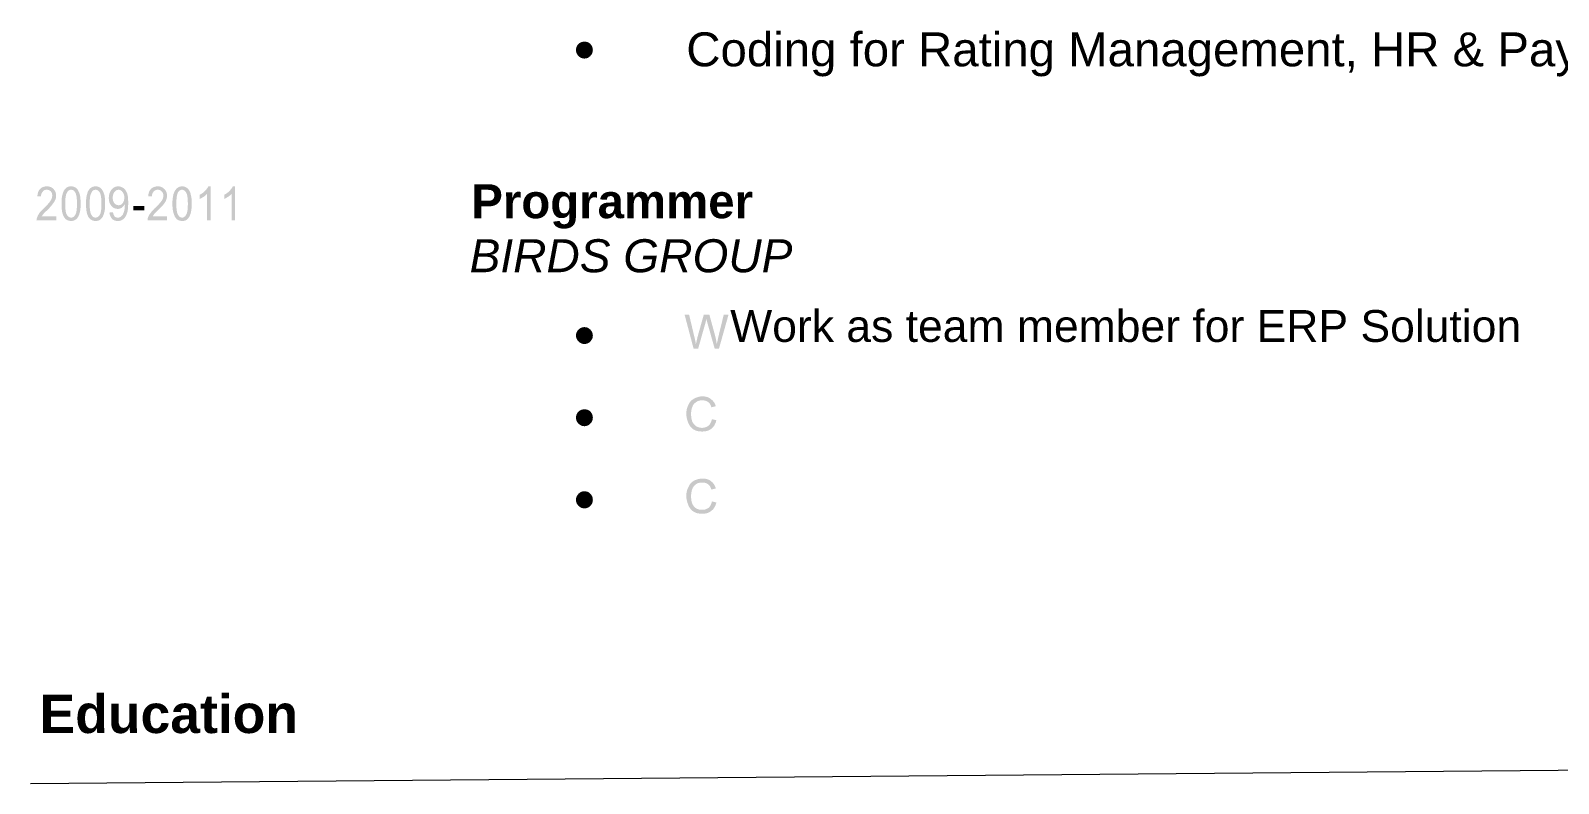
# Paper-space layout 'Layout1' of a CAD drawing. Header units: millimetres. Extents: x 25 to 207, y 70 to 253.
# Drawn here: x 25 to 114.9, y 118.8 to 163 of the extents above; entities that cross this region are included whole.
import ezdxf

# ---------------------------------------------------------------- set-up
doc = ezdxf.new("R2010")
doc.units = ezdxf.units.MM
doc.header["$MEASUREMENT"] = 0
doc.layers.get('0').update_dxf_attribs({"linetype": 'CONTINUOUS'})
doc.styles.add('Arial$001', font='arial.ttf', dxfattribs={"height": 2.376})
doc.styles.add('Arial$101', font='arialbd.ttf', dxfattribs={"height": 3.024})
doc.styles.add('Arial$201', font='ariali.ttf', dxfattribs={"oblique": 15, "height": 2.736})

psp = doc.layouts.get("Layout1")

# ---------------------------------------------------------------- hatches: boundary and pattern name
at = {"true_color": 0x000007}
h = psp.add_hatch(color=0, dxfattribs=at)
edge = h.paths.add_edge_path()
edge.add_spline(control_points=[(58.098, 161.88), (58.098, 161.747), (58.048, 161.632), (57.949, 161.532), (57.949, 161.532), (57.866, 161.433), (57.734, 161.383), (57.601, 161.383), (57.601, 161.383), (57.469, 161.383), (57.353, 161.433), (57.254, 161.532), (57.254, 161.532), (57.155, 161.632), (57.105, 161.747), (57.105, 161.88), (57.105, 161.88), (57.105, 162.029), (57.155, 162.145), (57.254, 162.244), (57.254, 162.244), (57.353, 162.343), (57.469, 162.376), (57.601, 162.376), (57.601, 162.376), (57.734, 162.376), (57.866, 162.343), (57.949, 162.244), (57.949, 162.244), (58.048, 162.145), (58.098, 162.029), (58.098, 161.88)], knot_values=[0, 0, 0, 0, 0.03125, 0.03125, 0.03125, 0.03125, 0.0625, 0.0625, 0.0625, 0.0625, 0.09375, 0.09375, 0.09375, 0.09375, 0.125, 0.125, 0.125, 0.125, 0.15625, 0.15625, 0.15625, 0.15625, 0.1875, 0.1875, 0.1875, 0.1875, 0.21875, 0.21875, 0.21875, 0.21875, 1, 1, 1, 1], degree=3, periodic=0)
h = psp.add_hatch(color=0, dxfattribs=at)
edge = h.paths.add_edge_path()
edge.add_line((26.533, 152.098), (26.533, 151.866))
edge.add_line((26.533, 151.866), (25.374, 151.866))
edge.add_spline(control_points=[(25.374, 151.866), (25.374, 151.915), (25.391, 151.982), (25.408, 152.031), (25.408, 152.031), (25.441, 152.114), (25.49, 152.213), (25.54, 152.296), (25.54, 152.296), (25.606, 152.379), (25.705, 152.478), (25.821, 152.594), (25.821, 152.594), (26.02, 152.776), (26.136, 152.925), (26.202, 153.024), (26.202, 153.024), (26.268, 153.124), (26.301, 153.223), (26.301, 153.322), (26.301, 153.322), (26.301, 153.422), (26.285, 153.504), (26.219, 153.571), (26.219, 153.571), (26.152, 153.637), (26.07, 153.67), (25.987, 153.67), (25.987, 153.67), (25.871, 153.67), (25.788, 153.637), (25.739, 153.554), (25.739, 153.554), (25.672, 153.488), (25.639, 153.389), (25.639, 153.273)], knot_values=[0, 0, 0, 0, 0.027778, 0.027778, 0.027778, 0.027778, 0.055556, 0.055556, 0.055556, 0.055556, 0.083333, 0.083333, 0.083333, 0.083333, 0.111111, 0.111111, 0.111111, 0.111111, 0.138889, 0.138889, 0.138889, 0.138889, 0.166667, 0.166667, 0.166667, 0.166667, 0.194444, 0.194444, 0.194444, 0.194444, 0.222222, 0.222222, 0.222222, 0.222222, 1, 1, 1, 1], degree=3, periodic=0)
edge.add_line((25.639, 153.273), (25.424, 153.289))
edge.add_spline(control_points=[(25.424, 153.289), (25.441, 153.488), (25.49, 153.62), (25.59, 153.72), (25.59, 153.72), (25.689, 153.819), (25.821, 153.869), (25.987, 153.869), (25.987, 153.869), (26.152, 153.869), (26.285, 153.819), (26.384, 153.703), (26.384, 153.703), (26.483, 153.604), (26.533, 153.471), (26.533, 153.322), (26.533, 153.322), (26.533, 153.24), (26.517, 153.157), (26.483, 153.074), (26.483, 153.074), (26.45, 153.008), (26.401, 152.925), (26.334, 152.842), (26.334, 152.842), (26.268, 152.743), (26.169, 152.627), (26.02, 152.478), (26.02, 152.478), (25.888, 152.362), (25.805, 152.28), (25.772, 152.23), (25.772, 152.23), (25.739, 152.18), (25.705, 152.147), (25.672, 152.098)], knot_values=[0, 0, 0, 0, 0.027778, 0.027778, 0.027778, 0.027778, 0.055556, 0.055556, 0.055556, 0.055556, 0.083333, 0.083333, 0.083333, 0.083333, 0.111111, 0.111111, 0.111111, 0.111111, 0.138889, 0.138889, 0.138889, 0.138889, 0.166667, 0.166667, 0.166667, 0.166667, 0.194444, 0.194444, 0.194444, 0.194444, 0.222222, 0.222222, 0.222222, 0.222222, 1, 1, 1, 1], degree=3, periodic=0)
edge.add_line((25.672, 152.098), (26.533, 152.098))
edge = h.paths.add_edge_path()
edge.add_spline(control_points=[(26.848, 152.842), (26.848, 153.091), (26.864, 153.273), (26.914, 153.422), (26.914, 153.422), (26.947, 153.571), (27.013, 153.67), (27.096, 153.753), (27.096, 153.753), (27.179, 153.836), (27.278, 153.869), (27.41, 153.869), (27.41, 153.869), (27.51, 153.869), (27.592, 153.852), (27.659, 153.802), (27.659, 153.802), (27.725, 153.769), (27.791, 153.703), (27.824, 153.62), (27.824, 153.62), (27.874, 153.538), (27.907, 153.438), (27.94, 153.322), (27.94, 153.322), (27.957, 153.207), (27.973, 153.041), (27.973, 152.842), (27.973, 152.842), (27.973, 152.611), (27.957, 152.429), (27.907, 152.28), (27.907, 152.28), (27.874, 152.131), (27.808, 152.031), (27.725, 151.949), (27.725, 151.949), (27.642, 151.866), (27.543, 151.833), (27.41, 151.833), (27.41, 151.833), (27.245, 151.833), (27.112, 151.899), (27.013, 152.031), (27.013, 152.031), (26.897, 152.197), (26.848, 152.478), (26.848, 152.842)], knot_values=[0, 0, 0, 0, 0.020833, 0.020833, 0.020833, 0.020833, 0.041667, 0.041667, 0.041667, 0.041667, 0.0625, 0.0625, 0.0625, 0.0625, 0.083333, 0.083333, 0.083333, 0.083333, 0.104167, 0.104167, 0.104167, 0.104167, 0.125, 0.125, 0.125, 0.125, 0.145833, 0.145833, 0.145833, 0.145833, 0.166667, 0.166667, 0.166667, 0.166667, 0.1875, 0.1875, 0.1875, 0.1875, 0.208333, 0.208333, 0.208333, 0.208333, 0.229167, 0.229167, 0.229167, 0.229167, 1, 1, 1, 1], degree=3, periodic=0)
edge = h.paths.add_edge_path()
edge.add_spline(control_points=[(27.063, 152.842), (27.063, 152.511), (27.096, 152.296), (27.162, 152.197), (27.162, 152.197), (27.228, 152.081), (27.311, 152.031), (27.41, 152.031), (27.41, 152.031), (27.51, 152.031), (27.592, 152.081), (27.659, 152.197), (27.659, 152.197), (27.725, 152.296), (27.758, 152.528), (27.758, 152.842), (27.758, 152.842), (27.758, 153.173), (27.725, 153.389), (27.659, 153.504), (27.659, 153.504), (27.592, 153.62), (27.51, 153.67), (27.41, 153.67), (27.41, 153.67), (27.311, 153.67), (27.228, 153.62), (27.179, 153.521), (27.179, 153.521), (27.096, 153.405), (27.063, 153.173), (27.063, 152.842)], knot_values=[0, 0, 0, 0, 0.03125, 0.03125, 0.03125, 0.03125, 0.0625, 0.0625, 0.0625, 0.0625, 0.09375, 0.09375, 0.09375, 0.09375, 0.125, 0.125, 0.125, 0.125, 0.15625, 0.15625, 0.15625, 0.15625, 0.1875, 0.1875, 0.1875, 0.1875, 0.21875, 0.21875, 0.21875, 0.21875, 1, 1, 1, 1], degree=3, periodic=0)
edge = h.paths.add_edge_path()
edge.add_spline(control_points=[(28.288, 152.842), (28.288, 153.091), (28.304, 153.273), (28.354, 153.422), (28.354, 153.422), (28.387, 153.571), (28.453, 153.67), (28.536, 153.753), (28.536, 153.753), (28.619, 153.836), (28.718, 153.869), (28.85, 153.869), (28.85, 153.869), (28.95, 153.869), (29.016, 153.852), (29.099, 153.802), (29.099, 153.802), (29.165, 153.769), (29.215, 153.703), (29.264, 153.62), (29.264, 153.62), (29.314, 153.538), (29.347, 153.438), (29.38, 153.322), (29.38, 153.322), (29.397, 153.207), (29.413, 153.041), (29.413, 152.842), (29.413, 152.842), (29.413, 152.611), (29.397, 152.429), (29.347, 152.28), (29.347, 152.28), (29.314, 152.131), (29.248, 152.031), (29.165, 151.949), (29.165, 151.949), (29.082, 151.866), (28.983, 151.833), (28.85, 151.833), (28.85, 151.833), (28.685, 151.833), (28.552, 151.899), (28.453, 152.031), (28.453, 152.031), (28.337, 152.197), (28.288, 152.478), (28.288, 152.842)], knot_values=[0, 0, 0, 0, 0.020833, 0.020833, 0.020833, 0.020833, 0.041667, 0.041667, 0.041667, 0.041667, 0.0625, 0.0625, 0.0625, 0.0625, 0.083333, 0.083333, 0.083333, 0.083333, 0.104167, 0.104167, 0.104167, 0.104167, 0.125, 0.125, 0.125, 0.125, 0.145833, 0.145833, 0.145833, 0.145833, 0.166667, 0.166667, 0.166667, 0.166667, 0.1875, 0.1875, 0.1875, 0.1875, 0.208333, 0.208333, 0.208333, 0.208333, 0.229167, 0.229167, 0.229167, 0.229167, 1, 1, 1, 1], degree=3, periodic=0)
edge = h.paths.add_edge_path()
edge.add_spline(control_points=[(28.503, 152.842), (28.503, 152.511), (28.536, 152.296), (28.602, 152.197), (28.602, 152.197), (28.668, 152.081), (28.751, 152.031), (28.85, 152.031), (28.85, 152.031), (28.95, 152.031), (29.032, 152.081), (29.099, 152.197), (29.099, 152.197), (29.165, 152.296), (29.198, 152.528), (29.198, 152.842), (29.198, 152.842), (29.198, 153.173), (29.165, 153.389), (29.099, 153.504), (29.099, 153.504), (29.032, 153.62), (28.95, 153.67), (28.85, 153.67), (28.85, 153.67), (28.751, 153.67), (28.668, 153.62), (28.619, 153.521), (28.619, 153.521), (28.536, 153.405), (28.503, 153.173), (28.503, 152.842)], knot_values=[0, 0, 0, 0, 0.03125, 0.03125, 0.03125, 0.03125, 0.0625, 0.0625, 0.0625, 0.0625, 0.09375, 0.09375, 0.09375, 0.09375, 0.125, 0.125, 0.125, 0.125, 0.15625, 0.15625, 0.15625, 0.15625, 0.1875, 0.1875, 0.1875, 0.1875, 0.21875, 0.21875, 0.21875, 0.21875, 1, 1, 1, 1], degree=3, periodic=0)
edge = h.paths.add_edge_path()
edge.add_line((29.661, 152.329), (29.877, 152.346))
edge.add_spline(control_points=[(29.877, 152.346), (29.893, 152.23), (29.926, 152.147), (29.976, 152.098), (29.976, 152.098), (30.026, 152.048), (30.075, 152.031), (30.158, 152.031), (30.158, 152.031), (30.224, 152.031), (30.29, 152.048), (30.34, 152.081), (30.34, 152.081), (30.373, 152.114), (30.423, 152.164), (30.456, 152.213), (30.456, 152.213), (30.489, 152.28), (30.506, 152.362), (30.539, 152.445), (30.539, 152.445), (30.555, 152.544), (30.572, 152.644), (30.572, 152.76), (30.572, 152.76), (30.572, 152.76), (30.572, 152.776), (30.555, 152.809), (30.555, 152.809), (30.522, 152.727), (30.456, 152.66), (30.39, 152.611), (30.39, 152.611), (30.307, 152.561), (30.241, 152.544), (30.141, 152.544), (30.141, 152.544), (30.009, 152.544), (29.877, 152.594), (29.777, 152.727), (29.777, 152.727), (29.678, 152.842), (29.628, 152.991), (29.628, 153.19), (29.628, 153.19), (29.628, 153.405), (29.695, 153.554), (29.794, 153.687), (29.794, 153.687), (29.893, 153.802), (30.026, 153.869), (30.175, 153.869), (30.175, 153.869), (30.29, 153.869), (30.39, 153.836), (30.489, 153.769), (30.489, 153.769), (30.588, 153.703), (30.655, 153.587), (30.704, 153.471), (30.704, 153.471), (30.754, 153.339), (30.77, 153.14), (30.77, 152.909), (30.77, 152.909), (30.77, 152.644), (30.754, 152.445), (30.704, 152.296), (30.704, 152.296), (30.655, 152.147), (30.588, 152.031), (30.489, 151.949), (30.489, 151.949), (30.39, 151.866), (30.29, 151.833), (30.158, 151.833), (30.158, 151.833), (30.026, 151.833), (29.91, 151.866), (29.827, 151.949), (29.827, 151.949), (29.744, 152.048), (29.678, 152.164), (29.661, 152.329)], knot_values=[0, 0, 0, 0, 0.011905, 0.011905, 0.011905, 0.011905, 0.02381, 0.02381, 0.02381, 0.02381, 0.035714, 0.035714, 0.035714, 0.035714, 0.047619, 0.047619, 0.047619, 0.047619, 0.059524, 0.059524, 0.059524, 0.059524, 0.071429, 0.071429, 0.071429, 0.071429, 0.083333, 0.083333, 0.083333, 0.083333, 0.095238, 0.095238, 0.095238, 0.095238, 0.107143, 0.107143, 0.107143, 0.107143, 0.119048, 0.119048, 0.119048, 0.119048, 0.130952, 0.130952, 0.130952, 0.130952, 0.142857, 0.142857, 0.142857, 0.142857, 0.154762, 0.154762, 0.154762, 0.154762, 0.166667, 0.166667, 0.166667, 0.166667, 0.178571, 0.178571, 0.178571, 0.178571, 0.190476, 0.190476, 0.190476, 0.190476, 0.202381, 0.202381, 0.202381, 0.202381, 0.214286, 0.214286, 0.214286, 0.214286, 0.22619, 0.22619, 0.22619, 0.22619, 0.238095, 0.238095, 0.238095, 0.238095, 1, 1, 1, 1], degree=3, periodic=0)
edge = h.paths.add_edge_path()
edge.add_spline(control_points=[(30.539, 153.207), (30.539, 153.356), (30.506, 153.455), (30.439, 153.538), (30.439, 153.538), (30.373, 153.62), (30.307, 153.67), (30.208, 153.67), (30.208, 153.67), (30.108, 153.67), (30.026, 153.62), (29.959, 153.538), (29.959, 153.538), (29.893, 153.438), (29.86, 153.322), (29.86, 153.19), (29.86, 153.19), (29.86, 153.058), (29.893, 152.958), (29.959, 152.875), (29.959, 152.875), (30.026, 152.793), (30.108, 152.76), (30.208, 152.76), (30.208, 152.76), (30.307, 152.76), (30.373, 152.793), (30.439, 152.875), (30.439, 152.875), (30.506, 152.958), (30.539, 153.058), (30.539, 153.207)], knot_values=[0, 0, 0, 0, 0.03125, 0.03125, 0.03125, 0.03125, 0.0625, 0.0625, 0.0625, 0.0625, 0.09375, 0.09375, 0.09375, 0.09375, 0.125, 0.125, 0.125, 0.125, 0.15625, 0.15625, 0.15625, 0.15625, 0.1875, 0.1875, 0.1875, 0.1875, 0.21875, 0.21875, 0.21875, 0.21875, 1, 1, 1, 1], degree=3, periodic=0)
h = psp.add_hatch(color=0, dxfattribs=at)
edge = h.paths.add_edge_path()
edge.add_line((33.055, 152.098), (33.055, 151.866))
edge.add_line((33.055, 151.866), (31.913, 151.866))
edge.add_spline(control_points=[(31.913, 151.866), (31.913, 151.915), (31.913, 151.982), (31.929, 152.031), (31.929, 152.031), (31.962, 152.114), (32.012, 152.213), (32.078, 152.296), (32.078, 152.296), (32.144, 152.379), (32.227, 152.478), (32.343, 152.594), (32.343, 152.594), (32.541, 152.776), (32.674, 152.925), (32.74, 153.024), (32.74, 153.024), (32.806, 153.124), (32.839, 153.223), (32.839, 153.322), (32.839, 153.322), (32.839, 153.422), (32.806, 153.504), (32.74, 153.571), (32.74, 153.571), (32.674, 153.637), (32.608, 153.67), (32.508, 153.67), (32.508, 153.67), (32.409, 153.67), (32.326, 153.637), (32.26, 153.554), (32.26, 153.554), (32.194, 153.488), (32.161, 153.389), (32.161, 153.273)], knot_values=[0, 0, 0, 0, 0.027778, 0.027778, 0.027778, 0.027778, 0.055556, 0.055556, 0.055556, 0.055556, 0.083333, 0.083333, 0.083333, 0.083333, 0.111111, 0.111111, 0.111111, 0.111111, 0.138889, 0.138889, 0.138889, 0.138889, 0.166667, 0.166667, 0.166667, 0.166667, 0.194444, 0.194444, 0.194444, 0.194444, 0.222222, 0.222222, 0.222222, 0.222222, 1, 1, 1, 1], degree=3, periodic=0)
edge.add_line((32.161, 153.273), (31.946, 153.289))
edge.add_spline(control_points=[(31.946, 153.289), (31.962, 153.488), (32.012, 153.62), (32.111, 153.72), (32.111, 153.72), (32.21, 153.819), (32.343, 153.869), (32.508, 153.869), (32.508, 153.869), (32.674, 153.869), (32.806, 153.819), (32.906, 153.703), (32.906, 153.703), (33.005, 153.604), (33.055, 153.471), (33.055, 153.322), (33.055, 153.322), (33.055, 153.24), (33.038, 153.157), (33.005, 153.074), (33.005, 153.074), (32.988, 153.008), (32.939, 152.925), (32.873, 152.842), (32.873, 152.842), (32.806, 152.743), (32.69, 152.627), (32.541, 152.478), (32.541, 152.478), (32.409, 152.362), (32.326, 152.28), (32.293, 152.23), (32.293, 152.23), (32.26, 152.18), (32.227, 152.147), (32.21, 152.098)], knot_values=[0, 0, 0, 0, 0.027778, 0.027778, 0.027778, 0.027778, 0.055556, 0.055556, 0.055556, 0.055556, 0.083333, 0.083333, 0.083333, 0.083333, 0.111111, 0.111111, 0.111111, 0.111111, 0.138889, 0.138889, 0.138889, 0.138889, 0.166667, 0.166667, 0.166667, 0.166667, 0.194444, 0.194444, 0.194444, 0.194444, 0.222222, 0.222222, 0.222222, 0.222222, 1, 1, 1, 1], degree=3, periodic=0)
edge.add_line((32.21, 152.098), (33.055, 152.098))
edge = h.paths.add_edge_path()
edge.add_spline(control_points=[(33.369, 152.842), (33.369, 153.091), (33.402, 153.273), (33.435, 153.422), (33.435, 153.422), (33.485, 153.571), (33.551, 153.67), (33.634, 153.753), (33.634, 153.753), (33.717, 153.836), (33.816, 153.869), (33.948, 153.869), (33.948, 153.869), (34.031, 153.869), (34.114, 153.852), (34.18, 153.802), (34.18, 153.802), (34.263, 153.769), (34.313, 153.703), (34.362, 153.62), (34.362, 153.62), (34.412, 153.538), (34.445, 153.438), (34.462, 153.322), (34.462, 153.322), (34.495, 153.207), (34.511, 153.041), (34.511, 152.842), (34.511, 152.842), (34.511, 152.611), (34.478, 152.429), (34.445, 152.28), (34.445, 152.28), (34.395, 152.131), (34.346, 152.031), (34.263, 151.949), (34.263, 151.949), (34.18, 151.866), (34.064, 151.833), (33.948, 151.833), (33.948, 151.833), (33.766, 151.833), (33.634, 151.899), (33.551, 152.031), (33.551, 152.031), (33.435, 152.197), (33.369, 152.478), (33.369, 152.842)], knot_values=[0, 0, 0, 0, 0.020833, 0.020833, 0.020833, 0.020833, 0.041667, 0.041667, 0.041667, 0.041667, 0.0625, 0.0625, 0.0625, 0.0625, 0.083333, 0.083333, 0.083333, 0.083333, 0.104167, 0.104167, 0.104167, 0.104167, 0.125, 0.125, 0.125, 0.125, 0.145833, 0.145833, 0.145833, 0.145833, 0.166667, 0.166667, 0.166667, 0.166667, 0.1875, 0.1875, 0.1875, 0.1875, 0.208333, 0.208333, 0.208333, 0.208333, 0.229167, 0.229167, 0.229167, 0.229167, 1, 1, 1, 1], degree=3, periodic=0)
edge = h.paths.add_edge_path()
edge.add_spline(control_points=[(33.601, 152.842), (33.601, 152.511), (33.634, 152.296), (33.7, 152.197), (33.7, 152.197), (33.766, 152.081), (33.849, 152.031), (33.948, 152.031), (33.948, 152.031), (34.031, 152.031), (34.114, 152.081), (34.18, 152.197), (34.18, 152.197), (34.246, 152.296), (34.279, 152.528), (34.279, 152.842), (34.279, 152.842), (34.279, 153.173), (34.246, 153.389), (34.18, 153.504), (34.18, 153.504), (34.114, 153.62), (34.031, 153.67), (33.932, 153.67), (33.932, 153.67), (33.833, 153.67), (33.766, 153.62), (33.7, 153.521), (33.7, 153.521), (33.634, 153.405), (33.601, 153.173), (33.601, 152.842)], knot_values=[0, 0, 0, 0, 0.03125, 0.03125, 0.03125, 0.03125, 0.0625, 0.0625, 0.0625, 0.0625, 0.09375, 0.09375, 0.09375, 0.09375, 0.125, 0.125, 0.125, 0.125, 0.15625, 0.15625, 0.15625, 0.15625, 0.1875, 0.1875, 0.1875, 0.1875, 0.21875, 0.21875, 0.21875, 0.21875, 1, 1, 1, 1], degree=3, periodic=0)
edge = h.paths.add_edge_path()
edge.add_line((35.62, 151.866), (35.405, 151.866))
edge.add_line((35.405, 151.866), (35.405, 153.422))
edge.add_spline(control_points=[(35.405, 153.422), (35.355, 153.372), (35.289, 153.306), (35.206, 153.256), (35.206, 153.256), (35.124, 153.207), (35.041, 153.157), (34.975, 153.124)], knot_values=[0, 0, 0, 0, 0.125, 0.125, 0.125, 0.125, 1, 1, 1, 1], degree=3, periodic=0)
edge.add_line((34.975, 153.124), (34.975, 153.372))
edge.add_spline(control_points=[(34.975, 153.372), (35.091, 153.438), (35.206, 153.504), (35.289, 153.604), (35.289, 153.604), (35.388, 153.703), (35.438, 153.786), (35.488, 153.869)], knot_values=[0, 0, 0, 0, 0.125, 0.125, 0.125, 0.125, 1, 1, 1, 1], degree=3, periodic=0)
edge.add_line((35.488, 153.869), (35.62, 153.869))
edge.add_line((35.62, 153.869), (35.62, 151.866))
edge = h.paths.add_edge_path()
edge.add_line((37.06, 151.866), (36.845, 151.866))
edge.add_line((36.845, 151.866), (36.845, 153.422))
edge.add_spline(control_points=[(36.845, 153.422), (36.795, 153.372), (36.729, 153.306), (36.646, 153.256), (36.646, 153.256), (36.564, 153.207), (36.481, 153.157), (36.415, 153.124)], knot_values=[0, 0, 0, 0, 0.125, 0.125, 0.125, 0.125, 1, 1, 1, 1], degree=3, periodic=0)
edge.add_line((36.415, 153.124), (36.415, 153.372))
edge.add_spline(control_points=[(36.415, 153.372), (36.531, 153.438), (36.646, 153.504), (36.729, 153.604), (36.729, 153.604), (36.828, 153.703), (36.878, 153.786), (36.928, 153.869)], knot_values=[0, 0, 0, 0, 0.125, 0.125, 0.125, 0.125, 1, 1, 1, 1], degree=3, periodic=0)
edge.add_line((36.928, 153.869), (37.06, 153.869))
edge.add_line((37.06, 153.869), (37.06, 151.866))
psp.add_hatch(color=0, dxfattribs=at).paths.add_polyline_path([(31.068, 152.462), (31.068, 152.71), (31.714, 152.71), (31.714, 152.462)])
h = psp.add_hatch(color=0, dxfattribs=at)
edge = h.paths.add_edge_path()
edge.add_spline(control_points=[(58.098, 145.096), (58.098, 144.964), (58.048, 144.848), (57.949, 144.748), (57.949, 144.748), (57.866, 144.649), (57.734, 144.599), (57.601, 144.599), (57.601, 144.599), (57.469, 144.599), (57.353, 144.649), (57.254, 144.748), (57.254, 144.748), (57.155, 144.848), (57.105, 144.964), (57.105, 145.096), (57.105, 145.096), (57.105, 145.228), (57.155, 145.361), (57.254, 145.444), (57.254, 145.444), (57.353, 145.543), (57.469, 145.593), (57.601, 145.593), (57.601, 145.593), (57.734, 145.593), (57.866, 145.543), (57.949, 145.444), (57.949, 145.444), (58.048, 145.361), (58.098, 145.228), (58.098, 145.096)], knot_values=[0, 0, 0, 0, 0.03125, 0.03125, 0.03125, 0.03125, 0.0625, 0.0625, 0.0625, 0.0625, 0.09375, 0.09375, 0.09375, 0.09375, 0.125, 0.125, 0.125, 0.125, 0.15625, 0.15625, 0.15625, 0.15625, 0.1875, 0.1875, 0.1875, 0.1875, 0.21875, 0.21875, 0.21875, 0.21875, 1, 1, 1, 1], degree=3, periodic=0)
h = psp.add_hatch(color=0, dxfattribs=at)
edge = h.paths.add_edge_path()
edge.add_line((64.024, 144.318), (63.494, 146.321))
edge.add_line((63.494, 146.321), (63.759, 146.321))
edge.add_line((63.759, 146.321), (64.073, 144.997))
edge.add_spline(control_points=[(64.073, 144.997), (64.106, 144.864), (64.14, 144.732), (64.156, 144.583), (64.156, 144.583), (64.206, 144.798), (64.239, 144.93), (64.239, 144.964)], knot_values=[0, 0, 0, 0, 0.125, 0.125, 0.125, 0.125, 1, 1, 1, 1], degree=3, periodic=0)
edge.add_line((64.239, 144.964), (64.62, 146.321))
edge.add_line((64.62, 146.321), (64.951, 146.321))
edge.add_line((64.951, 146.321), (65.232, 145.295))
edge.add_spline(control_points=[(65.232, 145.295), (65.298, 145.046), (65.364, 144.815), (65.381, 144.583), (65.381, 144.583), (65.414, 144.715), (65.447, 144.864), (65.48, 145.03)], knot_values=[0, 0, 0, 0, 0.125, 0.125, 0.125, 0.125, 1, 1, 1, 1], degree=3, periodic=0)
edge.add_line((65.48, 145.03), (65.795, 146.321))
edge.add_line((65.795, 146.321), (66.076, 146.321))
edge.add_line((66.076, 146.321), (65.513, 144.318))
edge.add_line((65.513, 144.318), (65.265, 144.318))
edge.add_line((65.265, 144.318), (64.835, 145.841))
edge.add_spline(control_points=[(64.835, 145.841), (64.802, 145.957), (64.785, 146.039), (64.785, 146.073), (64.785, 146.073), (64.752, 145.973), (64.735, 145.907), (64.719, 145.841)], knot_values=[0, 0, 0, 0, 0.125, 0.125, 0.125, 0.125, 1, 1, 1, 1], degree=3, periodic=0)
edge.add_line((64.719, 145.841), (64.288, 144.318))
edge.add_line((64.288, 144.318), (64.024, 144.318))
h = psp.add_hatch(color=0, dxfattribs=at)
edge = h.paths.add_edge_path()
edge.add_line((65.1, 140.18), (65.364, 140.114))
edge.add_spline(control_points=[(65.364, 140.114), (65.315, 139.899), (65.215, 139.733), (65.066, 139.617), (65.066, 139.617), (64.917, 139.501), (64.752, 139.452), (64.537, 139.452), (64.537, 139.452), (64.322, 139.452), (64.156, 139.485), (64.007, 139.584), (64.007, 139.584), (63.875, 139.667), (63.775, 139.799), (63.709, 139.965), (63.709, 139.965), (63.643, 140.13), (63.593, 140.312), (63.593, 140.495), (63.593, 140.495), (63.593, 140.71), (63.643, 140.892), (63.726, 141.041), (63.726, 141.041), (63.792, 141.19), (63.908, 141.322), (64.057, 141.388), (64.057, 141.388), (64.206, 141.471), (64.371, 141.521), (64.537, 141.521), (64.537, 141.521), (64.752, 141.521), (64.917, 141.471), (65.05, 141.355), (65.05, 141.355), (65.182, 141.256), (65.282, 141.123), (65.331, 140.941)], knot_values=[0, 0, 0, 0, 0.025, 0.025, 0.025, 0.025, 0.05, 0.05, 0.05, 0.05, 0.075, 0.075, 0.075, 0.075, 0.1, 0.1, 0.1, 0.1, 0.125, 0.125, 0.125, 0.125, 0.15, 0.15, 0.15, 0.15, 0.175, 0.175, 0.175, 0.175, 0.2, 0.2, 0.2, 0.2, 0.225, 0.225, 0.225, 0.225, 1, 1, 1, 1], degree=3, periodic=0)
edge.add_line((65.331, 140.941), (65.066, 140.875))
edge.add_spline(control_points=[(65.066, 140.875), (65.033, 141.024), (64.967, 141.123), (64.868, 141.19), (64.868, 141.19), (64.785, 141.256), (64.669, 141.289), (64.537, 141.289), (64.537, 141.289), (64.388, 141.289), (64.255, 141.256), (64.156, 141.173), (64.156, 141.173), (64.057, 141.107), (63.974, 141.008), (63.941, 140.875), (63.941, 140.875), (63.891, 140.759), (63.875, 140.627), (63.875, 140.495), (63.875, 140.495), (63.875, 140.329), (63.891, 140.18), (63.941, 140.048), (63.941, 140.048), (63.991, 139.932), (64.073, 139.832), (64.173, 139.766), (64.173, 139.766), (64.288, 139.7), (64.404, 139.667), (64.52, 139.667), (64.52, 139.667), (64.669, 139.667), (64.785, 139.717), (64.901, 139.799), (64.901, 139.799), (65, 139.882), (65.066, 140.014), (65.1, 140.18)], knot_values=[0, 0, 0, 0, 0.025, 0.025, 0.025, 0.025, 0.05, 0.05, 0.05, 0.05, 0.075, 0.075, 0.075, 0.075, 0.1, 0.1, 0.1, 0.1, 0.125, 0.125, 0.125, 0.125, 0.15, 0.15, 0.15, 0.15, 0.175, 0.175, 0.175, 0.175, 0.2, 0.2, 0.2, 0.2, 0.225, 0.225, 0.225, 0.225, 1, 1, 1, 1], degree=3, periodic=0)
h = psp.add_hatch(color=0, dxfattribs=at)
edge = h.paths.add_edge_path()
edge.add_spline(control_points=[(58.098, 140.263), (58.098, 140.13), (58.048, 140.014), (57.949, 139.915), (57.949, 139.915), (57.866, 139.816), (57.734, 139.766), (57.601, 139.766), (57.601, 139.766), (57.469, 139.766), (57.353, 139.816), (57.254, 139.915), (57.254, 139.915), (57.155, 140.014), (57.105, 140.13), (57.105, 140.263), (57.105, 140.263), (57.105, 140.412), (57.155, 140.528), (57.254, 140.627), (57.254, 140.627), (57.353, 140.726), (57.469, 140.759), (57.601, 140.759), (57.601, 140.759), (57.734, 140.759), (57.866, 140.726), (57.949, 140.627), (57.949, 140.627), (58.048, 140.528), (58.098, 140.412), (58.098, 140.263)], knot_values=[0, 0, 0, 0, 0.03125, 0.03125, 0.03125, 0.03125, 0.0625, 0.0625, 0.0625, 0.0625, 0.09375, 0.09375, 0.09375, 0.09375, 0.125, 0.125, 0.125, 0.125, 0.15625, 0.15625, 0.15625, 0.15625, 0.1875, 0.1875, 0.1875, 0.1875, 0.21875, 0.21875, 0.21875, 0.21875, 1, 1, 1, 1], degree=3, periodic=0)
h = psp.add_hatch(color=0, dxfattribs=at)
edge = h.paths.add_edge_path()
edge.add_line((65.1, 135.347), (65.364, 135.281))
edge.add_spline(control_points=[(65.364, 135.281), (65.315, 135.065), (65.215, 134.9), (65.066, 134.784), (65.066, 134.784), (64.917, 134.668), (64.752, 134.618), (64.537, 134.618), (64.537, 134.618), (64.322, 134.618), (64.156, 134.652), (64.007, 134.751), (64.007, 134.751), (63.875, 134.834), (63.775, 134.966), (63.709, 135.132), (63.709, 135.132), (63.643, 135.297), (63.593, 135.479), (63.593, 135.661), (63.593, 135.661), (63.593, 135.876), (63.643, 136.059), (63.726, 136.208), (63.726, 136.208), (63.792, 136.373), (63.908, 136.489), (64.057, 136.572), (64.057, 136.572), (64.206, 136.638), (64.371, 136.688), (64.537, 136.688), (64.537, 136.688), (64.752, 136.688), (64.917, 136.638), (65.05, 136.539), (65.05, 136.539), (65.182, 136.423), (65.282, 136.29), (65.331, 136.108)], knot_values=[0, 0, 0, 0, 0.025, 0.025, 0.025, 0.025, 0.05, 0.05, 0.05, 0.05, 0.075, 0.075, 0.075, 0.075, 0.1, 0.1, 0.1, 0.1, 0.125, 0.125, 0.125, 0.125, 0.15, 0.15, 0.15, 0.15, 0.175, 0.175, 0.175, 0.175, 0.2, 0.2, 0.2, 0.2, 0.225, 0.225, 0.225, 0.225, 1, 1, 1, 1], degree=3, periodic=0)
edge.add_line((65.331, 136.108), (65.066, 136.042))
edge.add_spline(control_points=[(65.066, 136.042), (65.033, 136.191), (64.967, 136.29), (64.868, 136.356), (64.868, 136.356), (64.785, 136.423), (64.669, 136.456), (64.537, 136.456), (64.537, 136.456), (64.388, 136.456), (64.255, 136.423), (64.156, 136.356), (64.156, 136.356), (64.057, 136.274), (63.974, 136.174), (63.941, 136.059), (63.941, 136.059), (63.891, 135.926), (63.875, 135.794), (63.875, 135.661), (63.875, 135.661), (63.875, 135.496), (63.891, 135.347), (63.941, 135.214), (63.941, 135.214), (63.991, 135.099), (64.073, 134.999), (64.173, 134.933), (64.173, 134.933), (64.288, 134.867), (64.404, 134.85), (64.52, 134.85), (64.52, 134.85), (64.669, 134.85), (64.785, 134.883), (64.901, 134.966), (64.901, 134.966), (65, 135.049), (65.066, 135.181), (65.1, 135.347)], knot_values=[0, 0, 0, 0, 0.025, 0.025, 0.025, 0.025, 0.05, 0.05, 0.05, 0.05, 0.075, 0.075, 0.075, 0.075, 0.1, 0.1, 0.1, 0.1, 0.125, 0.125, 0.125, 0.125, 0.15, 0.15, 0.15, 0.15, 0.175, 0.175, 0.175, 0.175, 0.2, 0.2, 0.2, 0.2, 0.225, 0.225, 0.225, 0.225, 1, 1, 1, 1], degree=3, periodic=0)
h = psp.add_hatch(color=0, dxfattribs=at)
edge = h.paths.add_edge_path()
edge.add_spline(control_points=[(58.098, 135.43), (58.098, 135.297), (58.048, 135.181), (57.949, 135.082), (57.949, 135.082), (57.866, 134.983), (57.734, 134.933), (57.601, 134.933), (57.601, 134.933), (57.469, 134.933), (57.353, 134.983), (57.254, 135.082), (57.254, 135.082), (57.155, 135.181), (57.105, 135.297), (57.105, 135.43), (57.105, 135.43), (57.105, 135.579), (57.155, 135.694), (57.254, 135.794), (57.254, 135.794), (57.353, 135.893), (57.469, 135.943), (57.601, 135.943), (57.601, 135.943), (57.734, 135.943), (57.866, 135.893), (57.949, 135.794), (57.949, 135.794), (58.048, 135.694), (58.098, 135.579), (58.098, 135.43)], knot_values=[0, 0, 0, 0, 0.03125, 0.03125, 0.03125, 0.03125, 0.0625, 0.0625, 0.0625, 0.0625, 0.09375, 0.09375, 0.09375, 0.09375, 0.125, 0.125, 0.125, 0.125, 0.15625, 0.15625, 0.15625, 0.15625, 0.1875, 0.1875, 0.1875, 0.1875, 0.21875, 0.21875, 0.21875, 0.21875, 1, 1, 1, 1], degree=3, periodic=0)

# ---------------------------------------------------------------- linework, layer by layer
at = {"color": 0, "linetype": 'Continuous', "lineweight": 15, "true_color": 0xbdd7ee}
psp.add_lwpolyline([(25.027, 118.762), (206.968, 120.351), (206.968, 120.351)], dxfattribs=at)

# ---------------------------------------------------------------- texts
at = {"color": 0, "true_color": 0x000007}
for s, height, style, p in [('Coding for Rating Management, HR & Payroll, and Marketing modules. ', 1.9948, 'Arial$001', (63.593, 160.928)), ('Programmer ', 1.99455, 'Arial$101', (50.947, 151.995)), ('BIRDS GROUP', 1.94137, 'Arial$201', (50.848, 148.818)), ('Work as team member for ERP Solution ', 1.87269, 'Arial$001', (66.175, 144.723)), ('Education ', 2.2516, 'Arial$101', (25.556, 121.724))]:
    psp.add_text(s, height=height, dxfattribs=dict(at, style=style)).set_placement(p)

doc.saveas('drawing.dxf')
